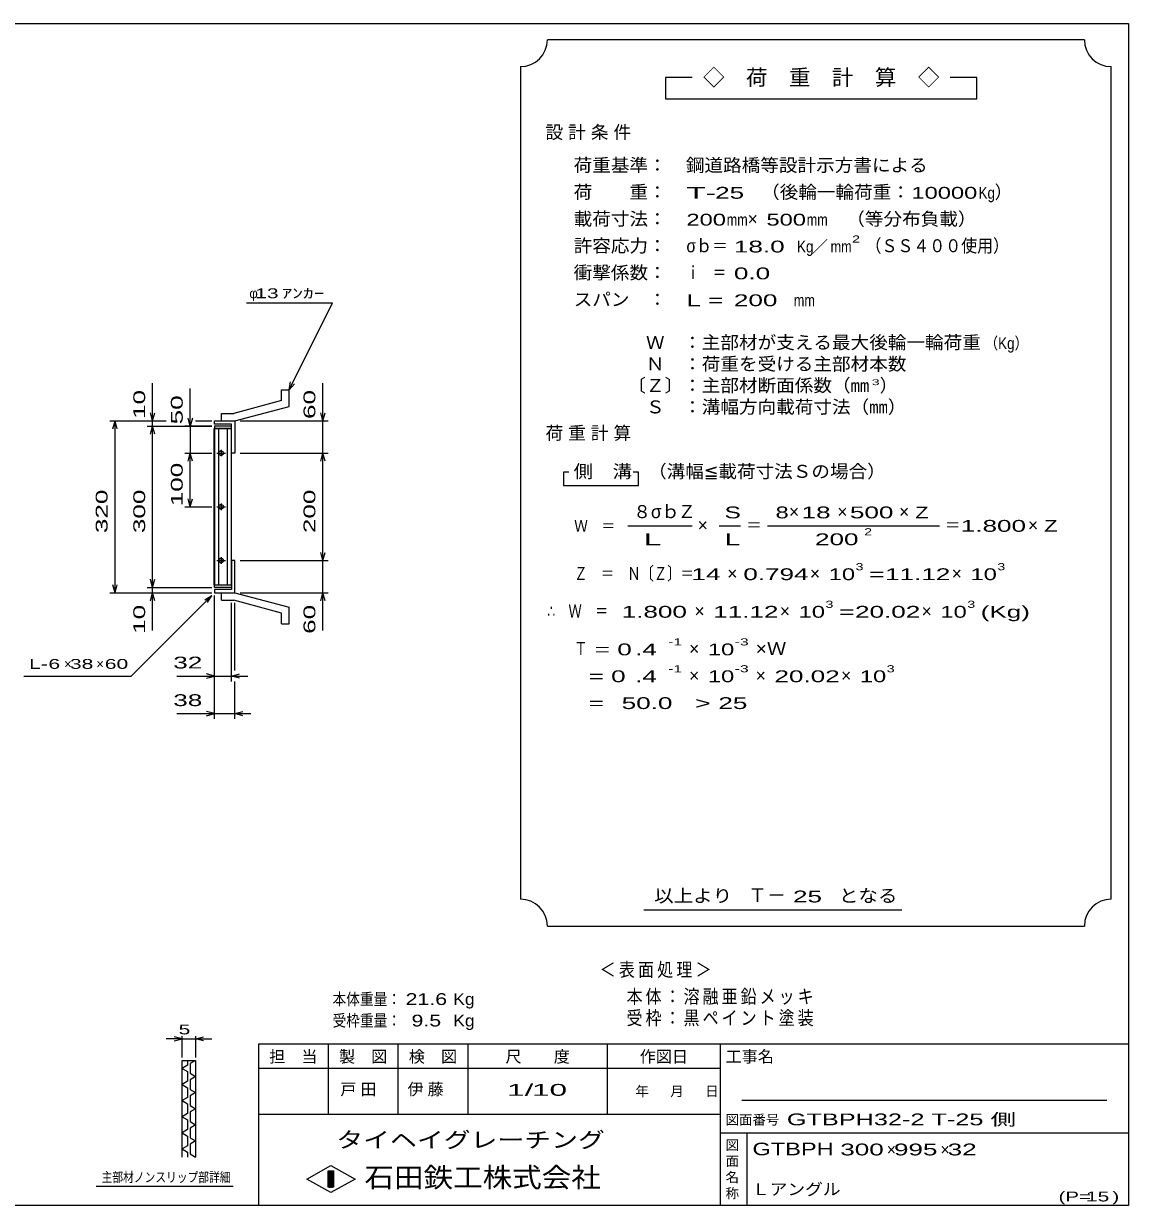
# Model space of a CAD drawing. Units: millimetres, scale not verified. Extents: x -1820 to 1736, y -1282 to 1048.
# Drawn here: x -321 to 1736, y -1152 to 1048 of the extents above; entities that cross this region are included whole.
import ezdxf
from ezdxf.enums import TextEntityAlignment as Align

# ---------------------------------------------------------------- set-up
doc = ezdxf.new("R2010")
doc.units = ezdxf.units.MM
doc.header["$LTSCALE"] = 10
for name, color, linetype, lineweight in [('0_2', 150, 'Continuous', 25), ('16', 3, 'Continuous', 25), ('19', 6, 'Continuous', 25), ('22', 4, 'Continuous', 25), ('24', 2, 'Continuous', 25), ('32', 4, 'Continuous', 25)]:
    doc.layers.add(name, color=color, linetype=linetype, lineweight=lineweight)
doc.styles.add('ベクトル', font='')
doc.styles.get('ベクトル').set_extended_font_data('ベクトル')

msp = doc.modelspace()

# ---------------------------------------------------------------- linework, layer by layer
at = {"layer": '0_2'}
for p, q in [((-1724, 1048.5), (1736, 1048.5)), ((1736, 1048.5), (1736, -1151.5)), ((1736, -851.5), (116, -851.5)), ((116, -851.5), (116, -1151.5)), ((246, -851.5), (246, -981.5)), ((376, -981.5), (376, -851.5)), ((506, -851.5), (506, -981.5)), ((766, -981.5), (766, -851.5)), ((976, -851.5), (976, -1151.5)), ((976, -896.5), (116, -896.5)), ((1696, -956.5), (1016, -956.5)), ((116, -981.5), (976, -981.5)), ((976, -1016.5), (1736, -1016.5)), ((1026, -1151.5), (1026, -1016.5)), ((206, -1102.5), (251, -1077.5)), ((251, -1077.5), (296, -1102.5)), ((246, -1087.5), (256, -1087.5)), ((246, -1117.5), (246, -1087.5)), ((246, -1087.5), (248, -1087.5)), ((248, -1087.5), (248, -1117.5)), ((250, -1117.5), (250, -1087.5)), ((250, -1087.5), (252, -1087.5)), ((252, -1087.5), (252, -1117.5)), ((254, -1117.5), (254, -1087.5)), ((254, -1087.5), (256, -1087.5)), ((256, -1087.5), (256, -1117.5)), ((256, -1087.5), (256, -1117.5)), ((251, -1127.5), (206, -1102.5)), ((256, -1117.5), (246, -1117.5)), ((248, -1117.5), (250, -1117.5)), ((296, -1102.5), (251, -1127.5)), ((252, -1117.5), (254, -1117.5)), ((1736, -1151.5), (-1724, -1151.5))]:
    msp.add_line(p, q, dxfattribs=at)
at = {"layer": '16'}
for p, q in [((33.3, 3.5), (33.3, 294.5)), ((33.3, 294.5), (34, 294.5)), ((66, 299), (34, 299)), ((34, 299), (34, 294.5)), ((34, 294.5), (66, 294.5)), ((34, 294.5), (34, 3.5)), ((66, 294.5), (34, 294.5)), ((41.5, 294.5), (41.5, 3.5)), ((58.5, 3.5), (58.5, 294.5)), ((66, 294.5), (66, 299)), ((66, 3.5), (66, 294.5)), ((38.5, 249), (54.5, 249)), ((48.5, 252), (44.5, 252)), ((44.5, 246), (48.5, 246)), ((46.5, 255), (46.5, 243)), ((46.5, 155), (46.5, 143)), ((38.5, 149), (54.5, 149)), ((48.5, 152), (44.5, 152)), ((44.5, 146), (48.5, 146)), ((38.5, 49), (54.5, 49)), ((48.5, 52), (44.5, 52)), ((44.5, 46), (48.5, 46)), ((46.5, 55), (46.5, 43)), ((34, 3.5), (33.3, 3.5)), ((34, 3.5), (66, 3.5)), ((34, -1), (34, 3.5)), ((34, 3.5), (66, 3.5)), ((66, 3.5), (66, -1)), ((66, -1), (34, -1))]:
    msp.add_line(p, q, dxfattribs=at)
for centre, radius, start, end in [((44.5, 249), 3, 90, 270), ((46.5, 249), 4, 46.6, 133.4), ((46.5, 249), 4, 226.6, 313.4), ((48.5, 249), 3, 270, 90), ((44.5, 149), 3, 90, 270), ((46.5, 149), 4, 46.6, 133.4), ((46.5, 149), 4, 226.6, 313.4), ((48.5, 149), 3, 270, 90), ((44.5, 49), 3, 90, 270), ((46.5, 49), 4, 46.6, 133.4), ((46.5, 49), 4, 226.6, 313.4), ((48.5, 49), 3, 270, 90)]:
    msp.add_arc(centre, radius, start, end, dxfattribs=at)
at = {"layer": '19'}
for p, q in [((159, 367), (173, 367)), ((159, 347), (159, 367)), ((173, 336), (173, 367)), ((159, 347), (70, 323)), ((72, 309), (173, 336)), ((34, 303), (34, 309)), ((34, 309), (71, 309)), ((47, 323), (70, 323)), ((47, 309), (47, 323)), ((47, 309), (72, 309)), ((71, 309), (72, 308)), ((72, 308), (72, 249)), ((66, 303), (34, 303)), ((66, 249), (66, 303)), ((72, 249), (66, 249)), ((72, 49), (66, 49)), ((66, 49), (66, -5)), ((72, -10), (72, 49)), ((34, -5), (34, -11)), ((66, -5), (34, -5)), ((34, -11), (71, -11)), ((47, -11), (72, -11)), ((47, -25), (47, -11)), ((71, -11), (72, -10)), ((72, -11), (173, -38)), ((47, -25), (70, -25)), ((159, -49), (70, -25)), ((173, -69), (173, -38)), ((159, -69), (159, -49)), ((159, -69), (173, -69))]:
    msp.add_line(p, q, dxfattribs=at)
at = {"layer": '22'}
for p, q in [((94, 529), (254, 529)), ((173, 367), (254, 529)), ((-81, 309), (-81, 379)), ((173, 367), (176, 381.6)), ((173, 367), (183, 378)), ((236, 309), (236, 379)), ((-11, 299), (-11, 369)), ((-161, 309), (-56, 309)), ((-155, 294), (-151, 309)), ((-147, 294), (-151, 309)), ((-151, -11), (-151, 309)), ((-91, 309), (-56, 309)), ((-81, 309), (-85, 324)), ((-81, 309), (-77, 324)), ((-81, 299), (-81, 309)), ((-11, 299), (-15, 314)), ((-7, 314), (-11, 299)), ((-1, 309), (29, 309)), ((-1, 309), (29, 309)), ((82, 309), (246, 309)), ((236, 309), (232, 324)), ((236, 309), (240, 324)), ((236, 249), (236, 309)), ((-91, 299), (29, 299)), ((-85, 284), (-81, 299)), ((-77, 284), (-81, 299)), ((-81, -1), (-81, 299)), ((29, 299), (-21, 299)), ((-11, 299), (-11, 249)), ((-21, 249), (29, 249)), ((-15, 234), (-11, 249)), ((-7, 234), (-11, 249)), ((-11, 149), (-11, 249)), ((82, 249), (246, 249)), ((232, 234), (236, 249)), ((240, 234), (236, 249)), ((236, 49), (236, 249)), ((-11, 149), (-15, 164)), ((-11, 149), (-7, 164)), ((-21, 149), (29, 149)), ((82, 49), (246, 49)), ((236, 49), (232, 64)), ((236, 49), (240, 64)), ((236, -11), (236, 49)), ((-151, -11), (-155, 4)), ((-151, -11), (-147, 4)), ((-81, -1), (-85, 14)), ((-81, -1), (-77, 14)), ((-161, -11), (29, -11)), ((-121, -166), (29, -16)), ((-91, -1), (29, -1)), ((-91, -11), (29, -11)), ((-85, -26), (-81, -11)), ((-81, -11), (-81, -1)), ((-77, -26), (-81, -11)), ((-81, -81), (-81, -11)), ((16, -24), (29, -16)), ((21, -29), (29, -16)), ((34, -176), (34, -16)), ((34, -246), (34, -16)), ((82, -11), (246, -11)), ((232, -26), (236, -11)), ((240, -26), (236, -11)), ((236, -81), (236, -11)), ((66, -176), (66, -30)), ((72, -156), (72, -30)), ((-321, -166), (-121, -166)), ((-36, -166), (34, -166)), ((34, -166), (19, -162)), ((19, -170), (34, -166)), ((34, -166), (66, -166)), ((66, -166), (81, -162)), ((81, -170), (66, -166)), ((66, -166), (96, -166)), ((72, -246), (72, -176)), ((-36, -236), (34, -236)), ((34, -236), (19, -232)), ((19, -240), (34, -236)), ((34, -236), (72, -236)), ((72, -236), (87, -232)), ((87, -240), (72, -236)), ((72, -236), (102, -236))]:
    msp.add_line(p, q, dxfattribs=at)
at = {"layer": '24', "color": 4}
for p, q in [((1654, 1018.5), (654, 1018.5)), ((604, 968.5), (604, -581.5)), ((1704, -581.5), (1704, 968.5)), ((924, 948.5), (874, 948.5)), ((874, 948.5), (874, 908.5)), ((1454, 948.5), (1404, 948.5)), ((1454, 908.5), (1454, 948.5)), ((874, 908.5), (1454, 908.5)), ((694, 213.5), (684, 213.5)), ((684, 213.5), (684, 188.5)), ((824, 213.5), (814, 213.5)), ((824, 188.5), (824, 213.5)), ((684, 188.5), (824, 188.5)), ((804, 113.5), (924, 113.5)), ((974, 113.5), (1014, 113.5)), ((1064, 113.5), (1384, 113.5)), ((834, -601.5), (1314, -601.5)), ((654, -631.5), (1654, -631.5))]:
    msp.add_line(p, q, dxfattribs=at)
for centre, start, end in [((604, 1018.5), 270, 0), ((1704, 1018.5), 180, 270), ((604, -631.5), 0, 90), ((1704, -631.5), 90, 180)]:
    msp.add_arc(centre, 50, start, end, dxfattribs=at)
at = {"layer": '32'}
for p, q in [((-26, -841.5), (-56, -841.5)), ((-26, -841.5), (-41, -837.5)), ((-41, -845.5), (-26, -841.5)), ((-26, -876.5), (-26, -836.5)), ((-26, -841.5), (-1, -841.5)), ((-1, -836.5), (-1, -876.5)), ((-1, -841.5), (14, -837.5)), ((14, -845.5), (-1, -841.5)), ((-1, -841.5), (29, -841.5)), ((-26, -881.5), (-1, -881.5)), ((-26, -1061.5), (-26, -881.5)), ((-16, -890.5), (-26, -896.5)), ((-26, -896.5), (-16, -902.5)), ((-16, -881.5), (-16, -890.5)), ((-1, -881.5), (-11, -887.5)), ((-11, -887.5), (-11, -905.5)), ((-1, -881.5), (-1, -1061.5)), ((-16, -920.5), (-26, -926.5)), ((-16, -902.5), (-16, -920.5)), ((-11, -905.5), (-1, -911.5)), ((-1, -911.5), (-11, -917.5)), ((-11, -917.5), (-11, -935.5)), ((-26, -926.5), (-16, -932.5)), ((-16, -932.5), (-16, -950.5)), ((-11, -935.5), (-1, -941.5)), ((-1, -941.5), (-11, -947.5)), ((-16, -950.5), (-26, -956.5)), ((-26, -956.5), (-16, -962.5)), ((-16, -962.5), (-16, -980.5)), ((-11, -947.5), (-11, -965.5)), ((-11, -965.5), (-1, -971.5)), ((-16, -980.5), (-26, -986.5)), ((-26, -986.5), (-16, -992.5)), ((-1, -971.5), (-11, -977.5)), ((-11, -977.5), (-11, -995.5)), ((-16, -1010.5), (-26, -1016.5)), ((-16, -992.5), (-16, -1010.5)), ((-11, -995.5), (-1, -1001.5)), ((-1, -1001.5), (-11, -1007.5)), ((-11, -1007.5), (-11, -1025.5)), ((-26, -1016.5), (-16, -1022.5)), ((-16, -1022.5), (-16, -1040.5)), ((-11, -1025.5), (-1, -1031.5)), ((-1, -1031.5), (-11, -1037.5)), ((-16, -1040.5), (-26, -1046.5)), ((-26, -1046.5), (-16, -1052.5)), ((-16, -1052.5), (-16, -1061.5)), ((-11, -1037.5), (-11, -1055.5)), ((-11, -1055.5), (-1, -1061.5)), ((69, -1116.5), (-186, -1116.5))]:
    msp.add_line(p, q, dxfattribs=at)

# ---------------------------------------------------------------- texts
at = {"layer": '0_2', "style": 'ベクトル'}
for s, height, p in [('担\u3000当', 21.99, (136, -874.5)), ('製\u3000図', 21.99, (266, -874.5)), ('検\u3000図', 21.99, (396, -874.5)), ('尺\u3000\u3000度', 21.99, (576, -874.5)), ('作図日', 21.99, (826, -874.5)), ('工事名', 21.99, (986, -874.5)), ('年', 18.3, (818, -939)), ('月', 18.3, (883, -939)), ('日', 18.3, (948, -939)), ('図面番号', 18.33, (986, -992)), ('図', 18.3, (986, -1039)), ('面', 18.3, (986, -1069)), ('名', 18.3, (986, -1099)), ('称', 18.3, (986, -1129))]:
    msp.add_text(s, height=height, dxfattribs=at).set_placement(p, align=Align.MIDDLE_LEFT)
at = {"layer": '0_2', "color": 222, "style": 'ベクトル'}
for s, height, width, p in [('タイヘイグレーチング', 29.33, 1.25, (261, -1029.5)), ('石田鉄工株式会社', 36.66, 1.1, (313.5, -1099.5))]:
    msp.add_text(s, height=height, dxfattribs=dict(at, width=width)).set_placement(p, align=Align.MIDDLE_LEFT)
at = {"layer": '22', "color": 2, "style": 'ベクトル'}
for s, height, p in [('φ', 18.3, (99, 546.5)), ('×', 18.3, (-246, -143.5)), ('×', 18.3, (-186, -143.5)), ('×', 22, (1286, -1047.5)), ('×', 22, (1386, -1047.5))]:
    msp.add_text(s, height=height, dxfattribs=at).set_placement(p, align=Align.MIDDLE_LEFT)
for s, height, width, p in [(' 13 ', 18.33, 1.6, (99, 546.5)), ('ｱﾝｶｰ', 18.33, 1.6, (159, 546.5)), (' 32 ', 21.99, 1.65, (-56, -141)), ('L-', 18.33, 1.6, (-311, -143.5)), (' 6 ', 18.33, 1.6, (-286, -143.5)), (' 38 ', 18.33, 1.6, (-246, -143.5)), (' 60 ', 18.33, 1.6, (-181, -143.5)), (' 38 ', 21.99, 1.65, (-56, -211)), ('本体重量：', 21.99, 0.85, (254, -767.5)), (' 21.6', 21.99, 1.35, (379, -767.5)), ('Kg', 21.99, 1.1, (479, -767.5)), ('受枠重量：', 21.99, 0.85, (254, -807.5)), ('  9.5', 21.99, 1.35, (379, -807.5)), ('Kg', 21.99, 1.1, (479, -807.5)), ('1/', 21.99, 2, (579, -936.5)), (' 10 ', 21.99, 2, (609, -936.5)), ('GTBPH32-2 T-25 側                  ', 21.99, 1.6, (1100, -991.5)), ('GTBPH', 23.46, 1.4, (1036, -1046.5)), (' 300 ', 21.99, 1.65, (1186, -1047.5)), (' 995 ', 21.99, 1.65, (1286, -1047.5)), (' 32 ', 21.99, 1.65, (1386, -1047.5)), ('Ｌアングル', 21.99, 1.1, (1035, -1121.5)), ('(P=', 18.33, 1.55, (1606, -1135)), (' 15 ', 18.33, 1.6, (1646, -1135)), (')', 18.3, 1.6, (1706, -1135))]:
    msp.add_text(s, height=height, dxfattribs=dict(at, width=width)).set_placement(p, align=Align.MIDDLE_LEFT)
at = {"layer": '22', "color": 2, "style": 'ベクトル', "width": 1.65}
for s, p in [(' 10 ', (-106, 299)), (' 50 ', (-36, 289)), (' 60 ', (211, 299)), (' 100 ', (-36, 136.5)), (' 320 ', (-176, 86.5)), (' 300 ', (-106, 86.5)), (' 200 ', (211, 86.5)), (' 10 ', (-106, -101)), (' 60 ', (211, -101))]:
    msp.add_text(s, height=21.99, rotation=90, dxfattribs=at).set_placement(p, align=Align.MIDDLE_LEFT)
at = {"layer": '22', "color": 2, "attachment_point": 4, "style": 'ベクトル'}
for s, insert, char_height in [('\\T1.2;\\W0.85;＜表面処理＞', (751.5, -714), 25.66), ('\\T1.19;\\W0.85;本体：溶融亜鉛メッキ', (801.5, -764), 25.66), ('\\T1.19;\\W0.85;受枠：黒ペイント塗装', (801.5, -804), 25.66), ('\\T1.25;戸田\u3000', (268.5, -936.5), 21.99), ('\\T1.25;伊藤\u3000', (393.5, -936.5), 21.99)]:
    msp.add_mtext(s, dxfattribs=dict(at, insert=insert, char_height=char_height))
at = {"layer": '24', "style": 'ベクトル'}
for s, height, p in [('◇\u3000荷\u3000重\u3000計\u3000算\u3000◇', 29.33, (944, 948.5)), ('）', 24.2, (1487, 735)), ('×', 24.2, (1027, 685)), ('／', 22, (1146.5, 633.5)), ('）', 24.2, (1273, 375)), ('σｂ', 24.19, (847, 140)), ('８', 24.2, (814, 140)), ('Ｚ', 24.2, (897, 140)), ('×', 24.2, (1104, 140)), ('×', 24.2, (1194, 140)), ('×', 24.2, (1309, 140)), ('×', 24.2, (934, 115)), ('×', 24.2, (1549, 115)), ('×', 24.2, (989, 25)), ('×', 24.2, (1143, 25)), ('×', 24.2, (1407, 25)), ('×', 24.2, (928, -45)), ('×', 24.2, (1087, -45)), ('×', 24.2, (1351, -45)), ('×', 24.2, (918, -115)), ('×', 24.2, (918, -165)), ('×', 24.2, (1042, -165)), ('×', 24.2, (1201, -165)), ('Ｔ－', 25.66, (1028, -574))]:
    msp.add_text(s, height=height, dxfattribs=at).set_placement(p, align=Align.MIDDLE_LEFT)
for s, height, width, p in [('荷重基準：\u3000', 24.19, 1.05, (703, 785)), ('鋼道路橋等設計示方書による', 24.19, 1.05, (912, 785)), ('荷\u3000\u3000重：\u3000', 24.19, 1.05, (703, 735)), ('（後輪一輪荷重：', 24.19, 1.05, (1052, 735)), ('T-', 21.99, 2, (913, 733.5)), (' 25 ', 21.99, 1.65, (953, 733.5)), ('10000', 21.99, 1.5, (1332, 733.5)), ('Kg', 21.99, 0.85, (1457, 733.5)), ('載荷寸法：\u3000', 24.19, 1.05, (703, 685)), ('200', 21.99, 1.5, (913, 683.5)), ('mm', 21.99, 0.8, (988, 683.5)), ('500', 21.99, 1.5, (1062, 683.5)), ('mm', 21.99, 0.8, (1137, 683.5)), ('\u3000（等分布負載）', 24.19, 1.05, (1176, 685)), ('許容応力：\u3000', 24.19, 1.05, (703, 635)), ('σｂ＝', 24.19, 0.9, (913, 635)), (' 18.0', 21.99, 1.65, (988, 633.5)), ('Kg', 21.99, 0.85, (1119, 633.5)), ('mm', 21.99, 0.8, (1181.5, 633.5)), ('2', 13.2, 1.5, (1221.5, 647.5)), ('（ＳＳ４００使用）', 24.19, 0.9, (1246.5, 635)), ('衝撃係数：\u3000', 24.19, 1.05, (703, 585)), ('ｉ\u3000＝', 24.19, 0.75, (913, 585)), (' 0.0', 21.99, 1.65, (988, 583.5)), ('スパン\u3000：\u3000', 24.19, 1.05, (703, 535)), ('L =', 21.99, 1.65, (913, 533.5)), (' 200 ', 21.99, 1.65, (988, 533.5)), ('mm', 21.99, 0.8, (1113, 533.5)), ('\u3000Ｗ\u3000：主部材が支える最大後輪一輪荷重', 24.19, 1.05, (803, 455)), ('（Kg）', 21.99, 0.85, (1468, 453.5)), ('\u3000Ｎ\u3000：荷重を受ける主部材本数', 24.19, 1.05, (803, 415)), ('〔Ｚ〕：主部材断面係数（㎜', 24.19, 1.05, (803, 375)), ('3', 11, 1.8, (1258, 381)), ('\u3000Ｓ\u3000：溝幅方向載荷寸法（㎜）', 24.19, 1.05, (803, 335)), ('側\u3000溝', 24.19, 1.1, (703, 215)), ('\u3000（溝幅≦載荷寸法Ｓの場合）', 24.19, 1.05, (807, 215)), ('S', 22, 1.55, (984, 138.5)), ('8', 22, 1.5, (1079, 138.5)), (' 18 ', 21.99, 1.65, (1114, 138.5)), (' 500 ', 21.99, 1.65, (1204, 138.5)), ('Z', 22, 1.4, (1339, 138.5)), ('Ｗ\u3000＝', 21.99, 0.85, (704, 113.5)), ('＝', 24.2, 0.9, (1024, 115)), ('＝', 24.2, 0.9, (1394, 115)), ('1.800', 21.99, 1.65, (1424, 113.5)), ('Z', 22, 1.4, (1579, 113.5)), ('L', 22, 1.8, (984, 88.5)), (' 200 ', 21.99, 1.65, (1139, 88.5)), ('2', 13.2, 1.5, (1244, 102.5)), ('3', 13.2, 1.5, (1228, 37.5)), ('3', 13.2, 1.5, (1492, 37.5)), ('Ｚ\u3000＝\u3000Ｎ〔Ｚ〕＝', 24.19, 0.75, (704, 25)), (' 14 ', 21.99, 1.65, (909, 23.5)), ('0.794', 21.99, 1.65, (1019, 23.5)), ('10', 21.99, 1.5, (1178, 23.5)), ('=', 22, 1.7, (1253, 23.5)), ('11.12', 21.99, 1.65, (1283, 23.5)), ('10', 21.99, 1.5, (1442, 23.5)), ('∴\u3000Ｗ\u3000＝', 24.19, 0.75, (654, -45)), (' 1.800', 21.99, 1.65, (779, -46.5)), ('11.12', 21.99, 1.65, (963, -46.5)), ('10', 21.99, 1.5, (1122, -46.5)), ('3', 13.2, 1.5, (1172, -32.5)), ('=', 22, 1.7, (1197, -46.5)), ('20.02', 21.99, 1.65, (1227, -46.5)), ('10', 21.99, 1.5, (1386, -46.5)), ('3', 13.2, 1.5, (1436, -32.5)), ('(Kg)', 21.99, 1.65, (1461, -46.5)), ('Ｔ', 24.2, 0.75, (704, -115)), (' = 0', 21.99, 1.65, (729, -116.5)), (' .4 ', 21.99, 1.65, (804, -116.5)), ('-1', 13.2, 1.65, (879, -102.5)), ('10', 21.99, 1.5, (953, -116.5)), ('-3', 13.2, 1.65, (1003, -102.5)), ('×Ｗ', 24.19, 1.1, (1042, -115)), ('-1', 13.2, 1.65, (879, -152.5)), ('-3', 13.2, 1.65, (1003, -152.5)), ('3', 13.2, 1.5, (1286, -152.5)), ('  = 0', 21.99, 1.65, (704, -166.5)), (' .4 ', 21.99, 1.65, (804, -166.5)), ('10', 21.99, 1.5, (953, -166.5)), ('20.02', 21.99, 1.65, (1077, -166.5)), ('10', 21.99, 1.5, (1236, -166.5)), ('  =', 21.99, 1.65, (704, -216.5)), (' 50.0', 21.99, 1.65, (779, -216.5)), ('>', 22, 1.7, (929, -216.5)), (' 25 ', 21.99, 1.65, (959, -216.5)), ('以上より\u3000', 24.19, 1.1, (853, -575)), (' 25 ', 21.99, 1.65, (1098, -576.5)), ('となる', 24.19, 1.1, (1197, -575))]:
    msp.add_text(s, height=height, dxfattribs=dict(at, width=width)).set_placement(p, align=Align.MIDDLE_LEFT)
at = {"layer": '24', "attachment_point": 4, "style": 'ベクトル'}
for s, insert, char_height in [('\\T1.28;設計条件', (650.5, 845), 24.19), ('\\T1.28;荷重計算', (650.5, 285), 24.19), ('\\T1.5;\\W2;\\~L\\~', (809, 88.5), 21.99)]:
    msp.add_mtext(s, dxfattribs=dict(at, insert=insert, char_height=char_height))
at = {"layer": '32', "color": 2, "style": 'ベクトル'}
for s, width, p in [(' 5 ', 1.6, (-43.5, -824)), ('主部材ノンスリップ部詳細', 0.8, (-176, -1099))]:
    msp.add_text(s, height=18.33, dxfattribs=dict(at, width=width)).set_placement(p, align=Align.MIDDLE_LEFT)

doc.saveas('drawing.dxf')
